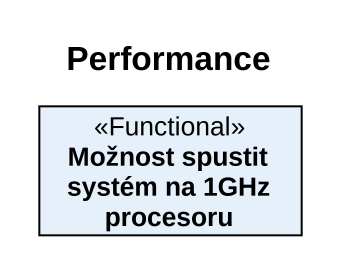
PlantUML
@startuml
title Performance
hide circle
hide empty members
class "Možnost spustit systém na 1GHz procesoru" as Možnost_spustit_systém_na <<Functional>>
@enduml
